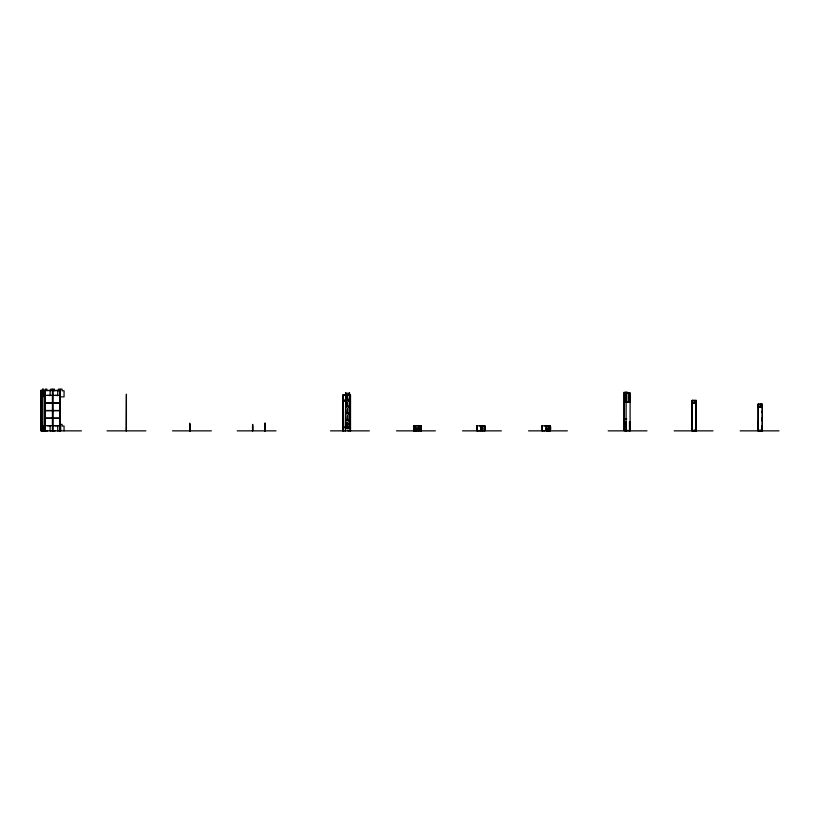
<?xml version="1.0" encoding="UTF-8"?>
<svg xmlns="http://www.w3.org/2000/svg" width="820" height="820" viewBox="0 0 820 820"><rect width="100%" height="100%" fill="white"/><g stroke="black" fill="none" stroke-linecap="round" stroke-linejoin="round"><path stroke-width="1.23" d="M41.236 390.33L41.236 430.859L41.01 390.33L51.229 390.556M41.236 395.373L41.236 392.206M42.056 390.781L43.583 390.781M45.038 430.633L45.038 390.33M45.264 430.633L45.264 425.816M60.034 430.633L60.034 425.816M190.045 424.791L190.045 430.859L189.738 424.791M350.294 401.359L350.294 400.17M415.207 430.633L415.207 426.041M416.037 425.816L419.02 425.59L419.02 430.633M418.784 425.816L418.784 430.859L418.682 425.59M480.745 425.816L480.745 430.859L480.971 427.466M480.971 430.633L480.971 425.816M483.318 426.041L479.556 425.816M484.548 430.859L484.548 425.816M546.212 425.816L546.212 430.859L546.438 427.466M548.785 426.041L544.634 425.816M550.015 425.816L550.015 430.859C548.631 416.96 554.392 435.338 546.212 430.633M626.295 392.811L626.295 402.097L626.07 392.811L630.108 392.811L630.108 430.859L629.698 427.63M696.272 430.859L696.272 427.63L695.668 427.63M762.385 430.254L762.149 430.859L762.149 425.539M45.264 390.33L44.813 430.859M60.034 390.33L60.26 430.859M52.429 390.556L60.27 390.556M60.024 392.206L60.485 389.141L62.084 389.141L62.084 390.781L64.062 390.781L64.062 396.859L60.485 396.859L60.024 395.988M627.064 393.046L628.643 392.811M345.681 393.241L349.258 393.241M343.139 395.189L350.294 395.189M41.01 395.373L60.27 395.373M343.139 395.414L344.564 395.414M348.859 395.414L350.294 395.414M42.599 395.609L42.056 395.373M43.04 395.609L43.583 395.373M345.456 399.207L347.034 399.442L347.034 394.809L347.495 399.442L349.484 399.207M345.681 400.098L349.258 400.098M343.139 400.221L350.294 400.221M343.139 400.396L350.294 400.396M692.039 400.426L696.375 400.426L696.375 430.859M692.039 400.652L692.572 400.426M693.822 400.652L693.289 400.426M694.274 400.652L694.806 400.426M694.274 401.031L693.802 400.426M342.904 401.359L344.564 401.359M348.859 401.359L350.519 401.359M626.07 402.097L630.108 402.097M626.07 402.323L630.108 402.323M45.264 402.876L52.418 402.876M52.88 402.876L60.034 402.876M45.264 403.102L52.418 403.102M52.88 403.102L60.034 403.102M692.08 403.143L696.272 403.143M692.234 403.368L696.272 403.368M695.668 403.655L696.272 403.655M758.049 404.229L762.385 404.229L762.385 430.859M758.049 404.455L758.572 404.455M761.862 404.455L759.289 404.455M695.668 404.803L696.272 404.803M762.385 404.834L762.149 404.229L762.272 418.876L761.718 418.876M345.681 406.064L347.034 406.289L347.034 401.656L347.495 406.289L349.258 406.064M345.681 406.945L349.258 406.945M758.09 406.945L762.272 406.945M758.244 407.171L762.272 407.171M45.264 410.482L52.418 410.482M52.88 410.482L60.034 410.482M45.264 410.707L52.418 410.707M52.88 410.707L60.034 410.707M695.668 411.271L696.272 411.271M695.668 412.409L696.272 412.409M345.681 412.911L347.034 413.147L347.495 408.514L347.495 413.147L349.258 412.911M345.681 413.803L349.258 413.803M45.264 418.087L52.418 418.087M52.88 418.087L60.034 418.087M45.264 418.323L52.418 418.323M52.88 418.323L60.034 418.323M695.668 418.876L696.272 418.876M624.245 418.989L626.787 418.989M345.681 419.768L347.034 419.994L347.495 415.361L347.495 419.994L349.258 419.768M695.668 420.024L696.272 420.024M761.718 420.024L762.272 420.024L762.272 426.492L761.718 426.492L762.272 430.859M345.681 420.65L349.258 420.65M626.07 421.582L626.306 430.859L626.07 429.598M630.108 421.582L629.473 421.582L629.473 430.859M758.09 421.582L758.274 430.859L758.244 404.229M345.456 424.042L349.258 423.991M60.454 424.791L60.68 430.859M41.236 425.59L60.27 425.816L60.27 430.633L57.728 430.633M413.598 425.816L421.224 425.816M477.014 425.816L484.774 425.816L484.774 430.859L484.774 425.59L484.405 430.859M542.092 425.816L550.251 425.816M252.478 425.98L252.714 430.859L252.714 424.391L252.478 430.859M695.668 426.492L696.272 426.492M347.034 426.851L346.501 426.615M347.495 426.851L348.029 426.615M343.139 427.271L350.294 427.271M342.904 427.466L350.519 427.466M345.456 428.481L347.034 428.706L347.034 422.218L347.495 428.706L349.484 428.481M345.456 428.706L345.681 392.729L345.445 430.859M692.336 430.254L692.572 430.859M758.346 430.254L758.572 430.859M759.638 430.254L760.786 430.254L760.816 430.859M624.02 430.408L627.823 430.408M41.01 430.633L47.581 430.859M50.112 430.633L55.186 430.859M342.904 430.633L345.445 430.633M350.519 430.633L347.977 430.859M413.598 430.633L421.224 430.633M477.014 430.633L479.556 430.859M480.745 430.633L484.774 430.633M542.092 430.633L544.634 430.859M630.108 430.633L624.02 430.633L624.02 392.36L627.823 392.36M692.039 430.633L696.375 430.633M758.049 430.633L762.385 430.633M81.426 430.859L41.01 430.859L41.01 390.33M107.051 430.859L145.878 430.859M172.518 430.859L211.345 430.859M237.185 430.859L276.022 430.859M330.501 430.859L369.338 430.859M396.511 430.859L435.348 430.859M462.521 430.859L501.348 430.859M528.521 430.859L567.358 430.859M608.153 430.859L646.99 430.859M674.163 430.859L712.99 430.859M740.163 430.859L779 430.859M762.149 418.077L762.149 420.721M761.862 404.229L761.862 406.945M761.862 411.271L761.862 412.409M761.862 418.876L761.862 420.024M761.862 426.492L761.862 427.63M761.749 418.179L761.749 420.721M761.718 429.598L761.678 430.633M761.636 404.229L761.636 406.945M761.483 429.598L761.452 430.859M760.786 404.834L760.622 404.455M760.376 404.229L760.376 406.945M760.345 430.633L760.283 430.859M760.273 404.455L759.832 404.834L759.802 404.229M759.832 430.254L759.802 430.859M758.572 404.229L758.469 406.945M758.315 404.229L758.315 406.945M758.09 404.229L758.049 430.859M696.077 403.655L696.077 400.426L696.149 430.859L696.077 427.63M696.077 404.803L696.077 411.271M696.077 412.409L696.077 418.876M696.077 420.024L696.077 426.492M695.862 400.426L695.862 403.143M695.862 403.655L695.862 404.803M695.862 411.271L695.862 412.409M695.862 418.876L695.862 420.024M695.862 426.492L695.862 427.63M695.708 400.426L695.637 403.143M695.708 429.598L695.668 430.859M695.483 429.598L695.442 430.859M694.806 430.859L694.786 430.254L693.638 430.633M694.366 400.426L694.366 403.143M694.335 430.254L694.274 430.859M693.822 430.254L693.802 430.859M692.336 400.426L692.336 430.859M692.305 400.426L692.275 430.859M692.08 400.426L692.039 430.859M629.698 392.811L629.698 402.097M629.698 421.582L629.698 430.859M629.473 392.811L629.473 402.097M628.202 392.811L628.202 402.097M627.003 392.36L625.476 392.36M627.003 430.408L625.476 430.408M626.152 392.36L626.07 430.859M624.245 392.36L624.245 430.633M549.707 429.68L549.707 430.859M549.472 429.68L549.472 430.859M548.252 430.859L548.252 427.466L547.801 430.859M542.317 430.859L542.092 425.59L542.092 430.859M482.785 430.859L482.785 427.466L482.334 430.859M477.25 426.195L477.25 429.362M477.24 430.859L477.014 425.59L477.014 430.859M421.213 430.859L420.988 425.59L420.988 430.859M417.021 430.859L417.021 427.466L416.57 430.859M415.207 430.859L415.207 425.59L414.981 430.859M413.833 430.859L413.598 425.59L413.608 430.859M350.519 430.859L350.519 394.881L342.904 394.881L342.904 430.859M350.294 394.881L350.294 430.859M348.029 423.991L346.501 423.991M343.139 394.881L343.139 430.859M265.178 430.859L265.178 423.14L264.716 430.859M264.952 423.14L264.952 430.859M190.066 430.859L189.738 423.14L189.809 430.859M126.403 430.859L126.403 394.194L126.177 430.859M64.062 430.859L64.062 426.041L62.084 426.041L62.084 424.391L60.485 424.391L60.454 430.859M60.034 430.859L60.024 389.141L58.425 389.141L58.425 390.781M57.728 430.859L57.728 425.59L55.186 425.816M55.196 390.556L57.728 390.33L57.728 395.609L55.196 395.373M54.468 390.781L54.468 389.141L52.869 389.141L52.88 430.859M52.654 390.33L52.654 430.859M52.418 430.859L52.418 389.141L50.819 389.141L50.819 390.781M50.112 430.859L50.112 425.59L47.581 425.816M47.581 390.556L50.112 390.33L50.112 395.609L47.581 395.373M46.863 390.781L46.863 389.141L45.264 389.141L45.264 430.859M45.038 429.68L45.038 430.859M43.583 425.816L42.056 425.816M43.05 430.859L43.05 426.041L42.589 430.859M42.906 395.373L42.906 425.816M42.825 426.041L42.825 430.859M42.814 389.141L42.814 396.859M41.635 395.373L41.635 425.816M546.438 425.59L546.438 430.859L546.438 425.59M43.04 389.141L42.589 396.859L43.04 389.141M349.484 392.729L349.258 428.706L349.484 392.729"/></g></svg>
